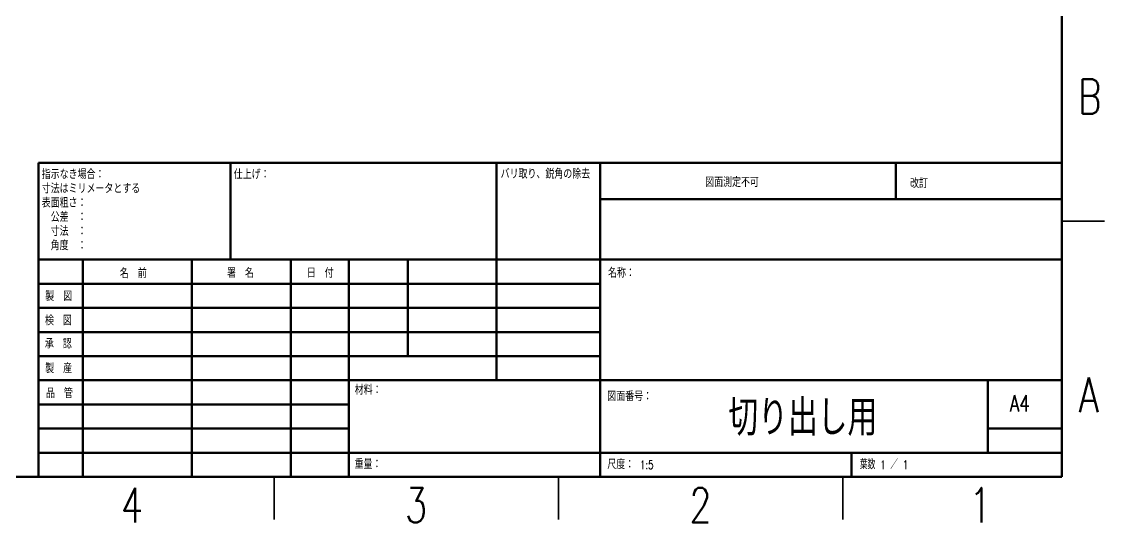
# Model space of a CAD drawing. Header units: millimetres. Extents: x 0 to 294, y 0 to 208.
# Drawn here: x 104.1 to 294.5, y 2 to 90.1 of the extents above; entities that cross this region are included whole.
import ezdxf

# ---------------------------------------------------------------- set-up
doc = ezdxf.new("R2010")
doc.units = ezdxf.units.MM
doc.styles.add('SLDTEXTSTYLE0', font='TXT', dxfattribs={"width": 0.75, "bigfont": 'bigfont'})
doc.styles.add('SLDTEXTSTYLE1', font='TXT', dxfattribs={"width": 0.65625, "bigfont": 'bigfont'})

# ---------------------------------------------------------------- blocks, each defined once
blk = doc.blocks.new('SW_NOTE_0')
at = {"color": 0, "linetype": 'Continuous', "lineweight": 0, "char_height": 1.5, "attachment_point": 1, "style": 'SLDTEXTSTYLE0'}
for s, insert in [('指示なき場合：', (0, 1.93)), ('寸法はミリメータとする\u3000', (0, -0.57)), ('表面粗さ：', (0, -3.07)), ('\u3000公差\u3000：', (0, -5.57)), ('\u3000寸法\u3000：', (0, -8.07)), ('\u3000角度\u3000：', (0, -10.57))]:
    blk.add_mtext(s, dxfattribs=dict(at, insert=insert))

msp = doc.modelspace()

# ---------------------------------------------------------------- linework, layer by layer
at = {"color": 7, "linetype": 'Continuous', "lineweight": 70}
for p, q in [((287, 200), (287, 10)), ((287, 10), (10, 10))]:
    msp.add_line(p, q, dxfattribs=at)
at = {"color": 7, "linetype": 'Continuous', "lineweight": 50}
for p, q in [((107, 65.25), (287, 65.25)), ((107, 65.25), (107, 10)), ((140.8, 48.25), (140.8, 65.25)), ((187.6, 65.25), (187.6, 27)), ((205.8, 65.25), (205.8, 10)), ((257.8, 58.88), (257.8, 65.25)), ((287, 58.88), (205.8, 58.88)), ((287, 48.25), (107, 48.25)), ((114.8, 48.25), (114.8, 10)), ((133.99, 48.25), (133.99, 10)), ((151.4, 48.25), (151.4, 10)), ((161.6, 10), (161.6, 48.25)), ((172, 31.25), (172, 48.25)), ((205.8, 44), (107, 44)), ((205.8, 39.75), (107, 39.75)), ((205.8, 35.5), (107, 35.5)), ((205.8, 31.25), (107, 31.25)), ((161.6, 27), (107, 27)), ((161.6, 27), (287, 27)), ((274, 14.25), (274, 27)), ((161.6, 22.75), (107, 22.75)), ((161.6, 18.5), (107, 18.5)), ((287, 18.5), (274, 18.5)), ((107, 14.25), (287, 14.25)), ((250, 10), (250, 14.25))]:
    msp.add_line(p, q, dxfattribs=at)
at = {"color": 7, "linetype": 'Continuous', "lineweight": 35}
for p, q in [((287, 55), (294.5, 55)), ((148.5, 2.5), (148.5, 10)), ((148.5, 10), (148.5, 2.5)), ((198.5, 10), (198.5, 2.5)), ((248.5, 10), (248.5, 2.5))]:
    msp.add_line(p, q, dxfattribs=at)

# ---------------------------------------------------------------- block references
at = {"color": 7, "linetype": 'Continuous', "lineweight": 0}
msp.add_blockref('SW_NOTE_0', (107.59, 61.99), dxfattribs=at)

# ---------------------------------------------------------------- texts
for s, insert, char_height, attachment_point, style in [('B', (291.95, 79.98), 6.1, 2, 'SLDTEXTSTYLE0'), ('仕上げ：', (141.37, 63.92), 1.5, 1, 'SLDTEXTSTYLE0'), ('バリ取り、鋭角の除去', (188.31, 64), 1.5, 1, 'SLDTEXTSTYLE0'), ('図面測定不可', (224.29, 62.53), 1.5, 1, 'SLDTEXTSTYLE0'), ('改訂', (260.33, 62.33), 1.5, 1, 'SLDTEXTSTYLE0'), ('名\u3000前', (121.32, 46.5), 1.5, 1, 'SLDTEXTSTYLE0'), ('\u3000\u3000署\u3000名', (137.03, 46.56), 1.5, 1, 'SLDTEXTSTYLE0'), ('日\u3000付', (154.21, 46.58), 1.5, 1, 'SLDTEXTSTYLE0'), ('名称：', (207.2, 46.58), 1.5, 1, 'SLDTEXTSTYLE0'), ('製\u3000図', (108.19, 42.49), 1.5, 1, 'SLDTEXTSTYLE0'), ('検\u3000図', (108.16, 38.22), 1.5, 1, 'SLDTEXTSTYLE0'), ('承\u3000認', (108.15, 34.13), 1.5, 1, 'SLDTEXTSTYLE0'), ('製\u3000産', (108.2, 29.8), 1.5, 1, 'SLDTEXTSTYLE0'), ('A', (291.76, 27.48), 6.1, 2, 'SLDTEXTSTYLE0'), ('品\u3000管', (108.34, 25.41), 1.5, 1, 'SLDTEXTSTYLE0'), ('材料：', (162.65, 25.99), 1.5, 1, 'SLDTEXTSTYLE0'), ('図面番号：', (207.07, 24.87), 1.5, 1, 'SLDTEXTSTYLE0'), ('切り出し用', (241.46, 23.61), 6.35, 2, 'SLDTEXTSTYLE0'), ('A4', (277.87, 24.41), 2.91, 1, 'SLDTEXTSTYLE0'), ('重量：', (162.62, 12.95), 1.499, 1, 'SLDTEXTSTYLE0'), ('尺度： 1:5', (207.07, 12.9), 1.5, 1, 'SLDTEXTSTYLE0'), ('葉数 1 ／ 1', (251.48, 12.9), 1.5, 1, 'SLDTEXTSTYLE1'), ('4', (123.44, 8.11), 6.1, 2, 'SLDTEXTSTYLE0'), ('3', (173.44, 8.11), 6.1, 2, 'SLDTEXTSTYLE0'), ('2', (223.44, 8.11), 6.1, 2, 'SLDTEXTSTYLE0'), ('1', (272.69, 8.11), 6.1, 2, 'SLDTEXTSTYLE0')]:
    msp.add_mtext(s, dxfattribs=dict(at, insert=insert, char_height=char_height, attachment_point=attachment_point, style=style))

doc.saveas('drawing.dxf')
